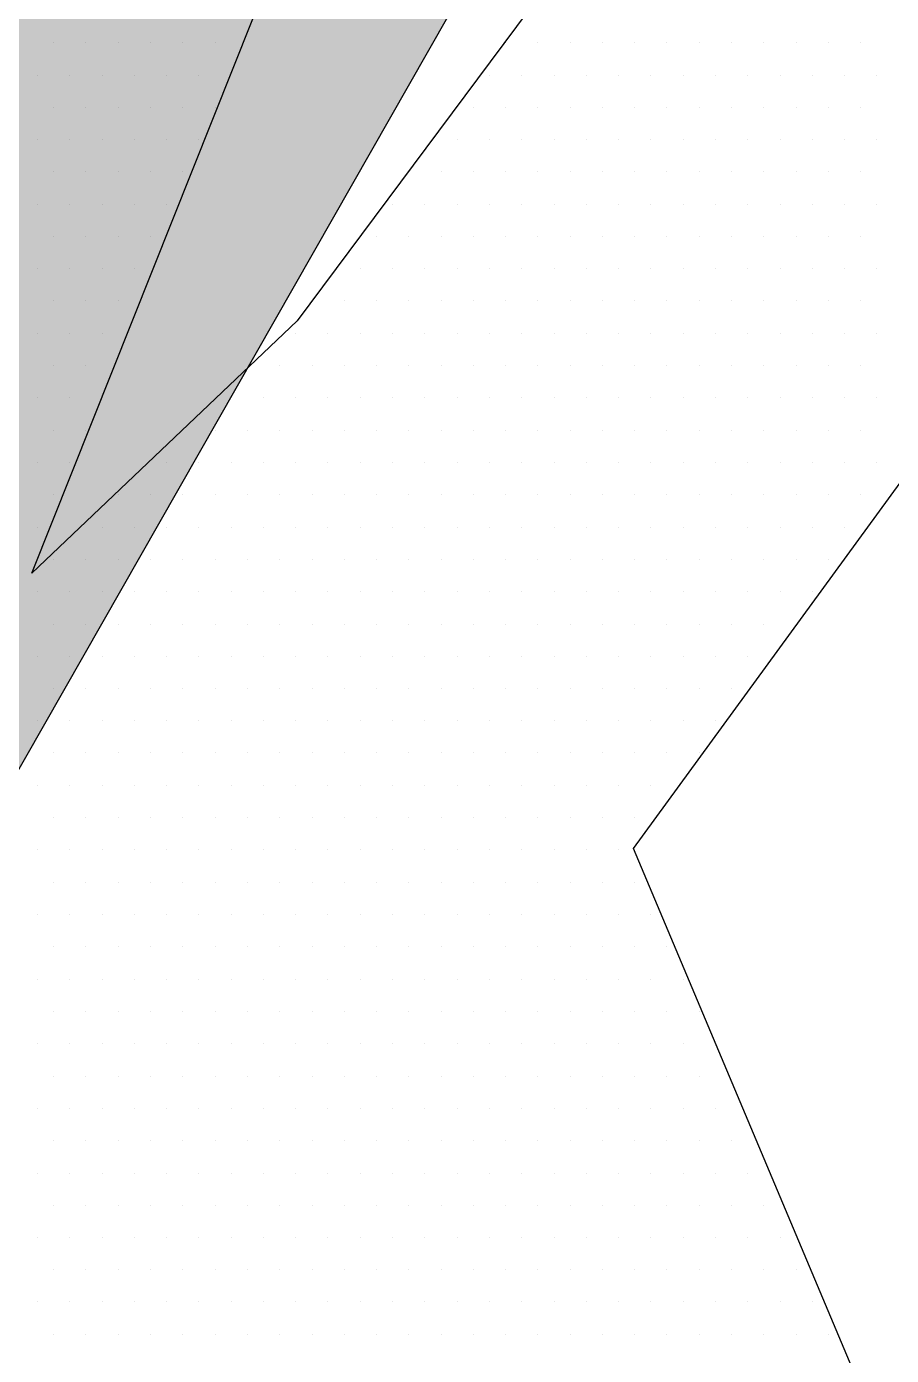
# Paper-space layout 'TOP_A1_00200_01-01-2017_MODELE' of a CAD drawing. Header units: metres. Extents: x 1274 to 2143, y 12 to 312.
# Drawn here: x 2046.031 to 2047.506, y 280.397 to 282.662 of the extents above; entities that cross this region are included whole.
import ezdxf

# ---------------------------------------------------------------- set-up
doc = ezdxf.new("R2010")
doc.units = ezdxf.units.M
doc.header["$LTSCALE"] = 2
doc.set_wipeout_variables(frame=1)
doc.linetypes.add('CACHEX2', pattern=[0.75, 0.5, -0.25])
for name, color, linetype in [('CARTOUCHE', 7, 'Continuous'), ('LOGO', 4, 'Continuous'), ('rosace', 7, 'Continuous')]:
    doc.layers.add(name, color=color, linetype=linetype)

# ---------------------------------------------------------------- blocks, each defined once
blk = doc.blocks.new('A$C715108E3')
at = {"layer": 'LOGO', "color": 131}
for p, q in [((-9.2863, -17.0928), (-9.2863, -17.0928)), ((-9.1945, -17.0928), (-9.1945, -17.0928)), ((-9.1027, -17.0928), (-9.1027, -17.0928)), ((-9.0112, -17.0928), (-9.0112, -17.0928)), ((-8.9194, -17.0928), (-8.9194, -17.0928)), ((-8.8273, -17.0928), (-8.8273, -17.0928)), ((-8.0059, -17.0928), (-8.0059, -17.0928)), ((-8.002, -17.0928), (-8.002, -17.0928)), ((-7.91, -17.0928), (-7.91, -17.0928)), ((-7.8187, -17.0928), (-7.8187, -17.0928)), ((-7.7267, -17.0928), (-7.7267, -17.0928)), ((-7.635, -17.0928), (-7.635, -17.0928)), ((-7.5434, -17.0928), (-7.5434, -17.0928)), ((-7.4515, -17.0928), (-7.4515, -17.0928)), ((-7.3597, -17.0928), (-7.3597, -17.0928)), ((-7.2683, -17.0928), (-7.2683, -17.0928)), ((-7.1764, -17.0928), (-7.1764, -17.0928)), ((-7.0846, -17.0928), (-7.0846, -17.0928)), ((-6.9924, -17.0928), (-6.9924, -17.0928)), ((-9.3321, -17.1843), (-9.3321, -17.1843)), ((-9.2402, -17.1843), (-9.2402, -17.1843)), ((-9.1488, -17.1843), (-9.1488, -17.1843)), ((-9.0569, -17.1843), (-9.0569, -17.1843)), ((-8.9651, -17.1843), (-8.9651, -17.1843)), ((-8.8736, -17.1843), (-8.8736, -17.1843)), ((-8.0743, -17.1843), (-8.0743, -17.1843)), ((-8.0475, -17.1843), (-8.0475, -17.1843)), ((-7.9563, -17.1843), (-7.9563, -17.1843)), ((-7.8642, -17.1843), (-7.8642, -17.1843)), ((-7.7724, -17.1843), (-7.7724, -17.1843)), ((-7.6809, -17.1843), (-7.6809, -17.1843)), ((-7.5891, -17.1843), (-7.5891, -17.1843)), ((-7.4973, -17.1843), (-7.4973, -17.1843)), ((-7.4058, -17.1843), (-7.4058, -17.1843)), ((-7.314, -17.1843), (-7.314, -17.1843)), ((-7.2222, -17.1843), (-7.2222, -17.1843)), ((-7.1307, -17.1843), (-7.1307, -17.1843)), ((-7.0389, -17.1843), (-7.0389, -17.1843)), ((-6.947, -17.1843), (-6.947, -17.1843)), ((-9.2863, -17.2756), (-9.2863, -17.2756)), ((-9.1945, -17.2756), (-9.1945, -17.2756)), ((-9.1027, -17.2756), (-9.1027, -17.2756)), ((-9.0112, -17.2756), (-9.0112, -17.2756)), ((-8.9194, -17.2756), (-8.9194, -17.2756)), ((-8.8273, -17.2756), (-8.8273, -17.2756)), ((-8.1424, -17.2756), (-8.1424, -17.2756)), ((-8.094, -17.2756), (-8.094, -17.2756)), ((-8.002, -17.2756), (-8.002, -17.2756)), ((-7.91, -17.2756), (-7.91, -17.2756)), ((-7.8187, -17.2756), (-7.8187, -17.2756)), ((-7.7267, -17.2756), (-7.7267, -17.2756)), ((-7.635, -17.2756), (-7.635, -17.2756)), ((-7.5434, -17.2756), (-7.5434, -17.2756)), ((-7.4515, -17.2756), (-7.4515, -17.2756)), ((-7.3597, -17.2756), (-7.3597, -17.2756)), ((-7.2683, -17.2756), (-7.2683, -17.2756)), ((-7.1764, -17.2756), (-7.1764, -17.2756)), ((-7.0846, -17.2756), (-7.0846, -17.2756)), ((-6.9924, -17.2756), (-6.9924, -17.2756)), ((-9.3321, -17.368), (-9.3321, -17.368)), ((-9.2402, -17.368), (-9.2402, -17.368)), ((-9.1488, -17.368), (-9.1488, -17.368)), ((-9.0569, -17.368), (-9.0569, -17.368)), ((-8.9651, -17.368), (-8.9651, -17.368)), ((-8.8736, -17.368), (-8.8736, -17.368)), ((-8.2108, -17.368), (-8.2108, -17.368)), ((-8.1394, -17.368), (-8.1394, -17.368)), ((-8.0475, -17.368), (-8.0475, -17.368)), ((-7.9563, -17.368), (-7.9563, -17.368)), ((-7.8642, -17.368), (-7.8642, -17.368)), ((-7.7724, -17.368), (-7.7724, -17.368)), ((-7.6809, -17.368), (-7.6809, -17.368)), ((-7.5891, -17.368), (-7.5891, -17.368)), ((-7.4973, -17.368), (-7.4973, -17.368)), ((-7.4058, -17.368), (-7.4058, -17.368)), ((-7.314, -17.368), (-7.314, -17.368)), ((-7.2222, -17.368), (-7.2222, -17.368)), ((-7.1307, -17.368), (-7.1307, -17.368)), ((-7.0389, -17.368), (-7.0389, -17.368)), ((-6.947, -17.368), (-6.947, -17.368)), ((-9.2863, -17.4592), (-9.2863, -17.4592)), ((-9.1945, -17.4592), (-9.1945, -17.4592)), ((-9.1027, -17.4592), (-9.1027, -17.4592)), ((-9.0112, -17.4592), (-9.0112, -17.4592)), ((-8.9194, -17.4592), (-8.9194, -17.4592)), ((-8.2788, -17.4592), (-8.2788, -17.4592)), ((-8.2771, -17.4592), (-8.2771, -17.4592)), ((-8.1851, -17.4592), (-8.1851, -17.4592)), ((-8.094, -17.4592), (-8.094, -17.4592)), ((-8.002, -17.4592), (-8.002, -17.4592)), ((-7.91, -17.4592), (-7.91, -17.4592)), ((-7.8187, -17.4592), (-7.8187, -17.4592)), ((-7.7267, -17.4592), (-7.7267, -17.4592)), ((-7.635, -17.4592), (-7.635, -17.4592)), ((-7.5434, -17.4592), (-7.5434, -17.4592)), ((-7.4515, -17.4592), (-7.4515, -17.4592)), ((-7.3597, -17.4592), (-7.3597, -17.4592)), ((-7.2683, -17.4592), (-7.2683, -17.4592)), ((-7.1764, -17.4592), (-7.1764, -17.4592)), ((-7.0846, -17.4592), (-7.0846, -17.4592)), ((-6.9924, -17.4592), (-6.9924, -17.4592)), ((-9.3321, -17.5507), (-9.3321, -17.5507)), ((-9.2402, -17.5507), (-9.2402, -17.5507)), ((-9.1488, -17.5507), (-9.1488, -17.5507)), ((-9.0569, -17.5507), (-9.0569, -17.5507)), ((-8.9651, -17.5507), (-8.9651, -17.5507)), ((-8.3472, -17.5507), (-8.3472, -17.5507)), ((-8.3228, -17.5507), (-8.3228, -17.5507)), ((-8.2316, -17.5507), (-8.2316, -17.5507)), ((-8.1394, -17.5507), (-8.1394, -17.5507)), ((-8.0475, -17.5507), (-8.0475, -17.5507)), ((-7.9563, -17.5507), (-7.9563, -17.5507)), ((-7.8642, -17.5507), (-7.8642, -17.5507)), ((-7.7724, -17.5507), (-7.7724, -17.5507)), ((-7.6809, -17.5507), (-7.6809, -17.5507)), ((-7.5891, -17.5507), (-7.5891, -17.5507)), ((-7.4973, -17.5507), (-7.4973, -17.5507)), ((-7.4058, -17.5507), (-7.4058, -17.5507)), ((-7.314, -17.5507), (-7.314, -17.5507)), ((-7.2222, -17.5507), (-7.2222, -17.5507)), ((-7.1307, -17.5507), (-7.1307, -17.5507)), ((-7.0389, -17.5507), (-7.0389, -17.5507)), ((-6.947, -17.5507), (-6.947, -17.5507)), ((-9.2863, -17.6431), (-9.2863, -17.6431)), ((-9.1945, -17.6431), (-9.1945, -17.6431)), ((-9.1027, -17.6431), (-9.1027, -17.6431)), ((-9.0112, -17.6431), (-9.0112, -17.6431)), ((-8.4156, -17.6431), (-8.4156, -17.6431)), ((-8.3691, -17.6431), (-8.3691, -17.6431)), ((-8.2771, -17.6431), (-8.2771, -17.6431)), ((-8.1851, -17.6431), (-8.1851, -17.6431)), ((-8.094, -17.6431), (-8.094, -17.6431)), ((-8.002, -17.6431), (-8.002, -17.6431)), ((-7.91, -17.6431), (-7.91, -17.6431)), ((-7.8187, -17.6431), (-7.8187, -17.6431)), ((-7.7267, -17.6431), (-7.7267, -17.6431)), ((-7.635, -17.6431), (-7.635, -17.6431)), ((-7.5434, -17.6431), (-7.5434, -17.6431)), ((-7.4515, -17.6431), (-7.4515, -17.6431)), ((-7.3597, -17.6431), (-7.3597, -17.6431)), ((-7.2683, -17.6431), (-7.2683, -17.6431)), ((-7.1764, -17.6431), (-7.1764, -17.6431)), ((-7.0846, -17.6431), (-7.0846, -17.6431)), ((-6.9924, -17.6431), (-6.9924, -17.6431)), ((-9.3321, -17.7343), (-9.3321, -17.7343)), ((-9.2402, -17.7343), (-9.2402, -17.7343)), ((-9.1488, -17.7343), (-9.1488, -17.7343)), ((-9.0569, -17.7343), (-9.0569, -17.7343)), ((-8.4838, -17.7343), (-8.4838, -17.7343)), ((-8.4149, -17.7343), (-8.4149, -17.7343)), ((-8.3228, -17.7343), (-8.3228, -17.7343)), ((-8.2316, -17.7343), (-8.2316, -17.7343)), ((-8.1394, -17.7343), (-8.1394, -17.7343)), ((-8.0475, -17.7343), (-8.0475, -17.7343)), ((-7.9563, -17.7343), (-7.9563, -17.7343)), ((-7.8642, -17.7343), (-7.8642, -17.7343)), ((-7.7724, -17.7343), (-7.7724, -17.7343)), ((-7.6809, -17.7343), (-7.6809, -17.7343)), ((-7.5891, -17.7343), (-7.5891, -17.7343)), ((-7.4973, -17.7343), (-7.4973, -17.7343)), ((-7.4058, -17.7343), (-7.4058, -17.7343)), ((-7.314, -17.7343), (-7.314, -17.7343)), ((-7.2222, -17.7343), (-7.2222, -17.7343)), ((-7.1307, -17.7343), (-7.1307, -17.7343)), ((-7.0389, -17.7343), (-7.0389, -17.7343)), ((-6.947, -17.7343), (-6.947, -17.7343)), ((-9.2863, -17.8258), (-9.2863, -17.8258)), ((-9.1945, -17.8258), (-9.1945, -17.8258)), ((-9.1027, -17.8258), (-9.1027, -17.8258)), ((-8.552, -17.8258), (-8.552, -17.8258)), ((-8.461, -17.8258), (-8.461, -17.8258)), ((-8.3691, -17.8258), (-8.3691, -17.8258)), ((-8.2771, -17.8258), (-8.2771, -17.8258)), ((-8.1851, -17.8258), (-8.1851, -17.8258)), ((-8.094, -17.8258), (-8.094, -17.8258)), ((-8.002, -17.8258), (-8.002, -17.8258)), ((-7.91, -17.8258), (-7.91, -17.8258)), ((-7.8187, -17.8258), (-7.8187, -17.8258)), ((-7.7267, -17.8258), (-7.7267, -17.8258)), ((-7.635, -17.8258), (-7.635, -17.8258)), ((-7.5434, -17.8258), (-7.5434, -17.8258)), ((-7.4515, -17.8258), (-7.4515, -17.8258)), ((-7.3597, -17.8258), (-7.3597, -17.8258)), ((-7.2683, -17.8258), (-7.2683, -17.8258)), ((-7.1764, -17.8258), (-7.1764, -17.8258)), ((-7.0846, -17.8258), (-7.0846, -17.8258)), ((-6.9924, -17.8258), (-6.9924, -17.8258)), ((-9.3321, -17.9182), (-9.3321, -17.9182)), ((-9.2402, -17.9182), (-9.2402, -17.9182)), ((-9.1488, -17.9182), (-9.1488, -17.9182)), ((-8.6315, -17.9182), (-8.6315, -17.9182)), ((-8.5985, -17.9182), (-8.5985, -17.9182)), ((-8.5067, -17.9182), (-8.5067, -17.9182)), ((-8.4149, -17.9182), (-8.4149, -17.9182)), ((-8.3228, -17.9182), (-8.3228, -17.9182)), ((-8.2316, -17.9182), (-8.2316, -17.9182)), ((-8.1394, -17.9182), (-8.1394, -17.9182)), ((-8.0475, -17.9182), (-8.0475, -17.9182)), ((-7.9563, -17.9182), (-7.9563, -17.9182)), ((-7.8642, -17.9182), (-7.8642, -17.9182)), ((-7.7724, -17.9182), (-7.7724, -17.9182)), ((-7.6809, -17.9182), (-7.6809, -17.9182)), ((-7.5891, -17.9182), (-7.5891, -17.9182)), ((-7.4973, -17.9182), (-7.4973, -17.9182)), ((-7.4058, -17.9182), (-7.4058, -17.9182)), ((-7.314, -17.9182), (-7.314, -17.9182)), ((-7.2222, -17.9182), (-7.2222, -17.9182)), ((-7.1307, -17.9182), (-7.1307, -17.9182)), ((-7.0389, -17.9182), (-7.0389, -17.9182)), ((-6.947, -17.9182), (-6.947, -17.9182)), ((-9.2863, -18.0097), (-9.2863, -18.0097)), ((-9.1945, -18.0097), (-9.1945, -18.0097)), ((-8.7278, -18.0097), (-8.7278, -18.0097)), ((-8.6442, -18.0097), (-8.6442, -18.0097)), ((-8.552, -18.0097), (-8.552, -18.0097)), ((-8.461, -18.0097), (-8.461, -18.0097)), ((-8.3691, -18.0097), (-8.3691, -18.0097)), ((-8.2771, -18.0097), (-8.2771, -18.0097)), ((-8.1851, -18.0097), (-8.1851, -18.0097)), ((-8.094, -18.0097), (-8.094, -18.0097)), ((-8.002, -18.0097), (-8.002, -18.0097)), ((-7.91, -18.0097), (-7.91, -18.0097)), ((-7.8187, -18.0097), (-7.8187, -18.0097)), ((-7.7267, -18.0097), (-7.7267, -18.0097)), ((-7.635, -18.0097), (-7.635, -18.0097)), ((-7.5434, -18.0097), (-7.5434, -18.0097)), ((-7.4515, -18.0097), (-7.4515, -18.0097)), ((-7.3597, -18.0097), (-7.3597, -18.0097)), ((-7.2683, -18.0097), (-7.2683, -18.0097)), ((-7.1764, -18.0097), (-7.1764, -18.0097)), ((-7.0846, -18.0097), (-7.0846, -18.0097)), ((-6.9924, -18.0097), (-6.9924, -18.0097)), ((-9.3321, -18.1009), (-9.3321, -18.1009)), ((-9.2402, -18.1009), (-9.2402, -18.1009)), ((-8.8245, -18.1009), (-8.8245, -18.1009)), ((-8.7818, -18.1009), (-8.7818, -18.1009)), ((-8.69, -18.1009), (-8.69, -18.1009)), ((-8.5985, -18.1009), (-8.5985, -18.1009)), ((-8.5067, -18.1009), (-8.5067, -18.1009)), ((-8.4149, -18.1009), (-8.4149, -18.1009)), ((-8.3228, -18.1009), (-8.3228, -18.1009)), ((-8.2316, -18.1009), (-8.2316, -18.1009)), ((-8.1394, -18.1009), (-8.1394, -18.1009)), ((-8.0475, -18.1009), (-8.0475, -18.1009)), ((-7.9563, -18.1009), (-7.9563, -18.1009)), ((-7.8642, -18.1009), (-7.8642, -18.1009)), ((-7.7724, -18.1009), (-7.7724, -18.1009)), ((-7.6809, -18.1009), (-7.6809, -18.1009)), ((-7.5891, -18.1009), (-7.5891, -18.1009)), ((-7.4973, -18.1009), (-7.4973, -18.1009)), ((-7.4058, -18.1009), (-7.4058, -18.1009)), ((-7.314, -18.1009), (-7.314, -18.1009)), ((-7.2222, -18.1009), (-7.2222, -18.1009)), ((-7.1307, -18.1009), (-7.1307, -18.1009)), ((-7.0389, -18.1009), (-7.0389, -18.1009)), ((-6.947, -18.1009), (-6.947, -18.1009)), ((-9.2863, -18.1933), (-9.2863, -18.1933)), ((-9.1945, -18.1933), (-9.1945, -18.1933)), ((-8.9216, -18.1933), (-8.9216, -18.1933)), ((-8.9194, -18.1933), (-8.9194, -18.1933)), ((-8.8273, -18.1933), (-8.8273, -18.1933)), ((-8.7361, -18.1933), (-8.7361, -18.1933)), ((-8.6442, -18.1933), (-8.6442, -18.1933)), ((-8.552, -18.1933), (-8.552, -18.1933)), ((-8.461, -18.1933), (-8.461, -18.1933)), ((-8.3691, -18.1933), (-8.3691, -18.1933)), ((-8.2771, -18.1933), (-8.2771, -18.1933)), ((-8.1851, -18.1933), (-8.1851, -18.1933)), ((-8.094, -18.1933), (-8.094, -18.1933)), ((-8.002, -18.1933), (-8.002, -18.1933)), ((-7.91, -18.1933), (-7.91, -18.1933)), ((-7.8187, -18.1933), (-7.8187, -18.1933)), ((-7.7267, -18.1933), (-7.7267, -18.1933)), ((-7.635, -18.1933), (-7.635, -18.1933)), ((-7.5434, -18.1933), (-7.5434, -18.1933)), ((-7.4515, -18.1933), (-7.4515, -18.1933)), ((-7.3597, -18.1933), (-7.3597, -18.1933)), ((-7.2683, -18.1933), (-7.2683, -18.1933)), ((-7.1764, -18.1933), (-7.1764, -18.1933)), ((-7.0846, -18.1933), (-7.0846, -18.1933)), ((-6.9924, -18.1933), (-6.9924, -18.1933)), ((-9.3321, -18.2848), (-9.3321, -18.2848)), ((-9.2402, -18.2848), (-9.2402, -18.2848)), ((-9.0178, -18.2848), (-9.0178, -18.2848)), ((-8.9651, -18.2848), (-8.9651, -18.2848)), ((-8.8736, -18.2848), (-8.8736, -18.2848)), ((-8.7818, -18.2848), (-8.7818, -18.2848)), ((-8.69, -18.2848), (-8.69, -18.2848)), ((-8.5985, -18.2848), (-8.5985, -18.2848)), ((-8.5067, -18.2848), (-8.5067, -18.2848)), ((-8.4149, -18.2848), (-8.4149, -18.2848)), ((-8.3228, -18.2848), (-8.3228, -18.2848)), ((-8.2316, -18.2848), (-8.2316, -18.2848)), ((-8.1394, -18.2848), (-8.1394, -18.2848)), ((-8.0475, -18.2848), (-8.0475, -18.2848)), ((-7.9563, -18.2848), (-7.9563, -18.2848)), ((-7.8642, -18.2848), (-7.8642, -18.2848)), ((-7.7724, -18.2848), (-7.7724, -18.2848)), ((-7.6809, -18.2848), (-7.6809, -18.2848)), ((-7.5891, -18.2848), (-7.5891, -18.2848)), ((-7.4973, -18.2848), (-7.4973, -18.2848)), ((-7.4058, -18.2848), (-7.4058, -18.2848)), ((-7.314, -18.2848), (-7.314, -18.2848)), ((-7.2222, -18.2848), (-7.2222, -18.2848)), ((-7.1307, -18.2848), (-7.1307, -18.2848)), ((-7.0389, -18.2848), (-7.0389, -18.2848)), ((-6.947, -18.2848), (-6.947, -18.2848)), ((-9.2863, -18.3761), (-9.2863, -18.3761)), ((-9.1147, -18.3761), (-9.1147, -18.3761)), ((-9.1027, -18.3761), (-9.1027, -18.3761)), ((-9.0112, -18.3761), (-9.0112, -18.3761)), ((-8.9194, -18.3761), (-8.9194, -18.3761)), ((-8.8273, -18.3761), (-8.8273, -18.3761)), ((-8.7361, -18.3761), (-8.7361, -18.3761)), ((-8.6442, -18.3761), (-8.6442, -18.3761)), ((-8.552, -18.3761), (-8.552, -18.3761)), ((-8.461, -18.3761), (-8.461, -18.3761)), ((-8.3691, -18.3761), (-8.3691, -18.3761)), ((-8.2771, -18.3761), (-8.2771, -18.3761)), ((-8.1851, -18.3761), (-8.1851, -18.3761)), ((-8.094, -18.3761), (-8.094, -18.3761)), ((-8.002, -18.3761), (-8.002, -18.3761)), ((-7.91, -18.3761), (-7.91, -18.3761)), ((-7.8187, -18.3761), (-7.8187, -18.3761)), ((-7.7267, -18.3761), (-7.7267, -18.3761)), ((-7.635, -18.3761), (-7.635, -18.3761)), ((-7.5434, -18.3761), (-7.5434, -18.3761)), ((-7.4515, -18.3761), (-7.4515, -18.3761)), ((-7.3597, -18.3761), (-7.3597, -18.3761)), ((-7.2683, -18.3761), (-7.2683, -18.3761)), ((-7.1764, -18.3761), (-7.1764, -18.3761)), ((-7.0846, -18.3761), (-7.0846, -18.3761)), ((-6.9924, -18.3761), (-6.9924, -18.3761)), ((-9.3321, -18.4684), (-9.3321, -18.4684)), ((-9.2112, -18.4684), (-9.2112, -18.4684)), ((-9.1488, -18.4684), (-9.1488, -18.4684)), ((-9.0569, -18.4684), (-9.0569, -18.4684)), ((-8.9651, -18.4684), (-8.9651, -18.4684)), ((-8.8736, -18.4684), (-8.8736, -18.4684)), ((-8.7818, -18.4684), (-8.7818, -18.4684)), ((-8.69, -18.4684), (-8.69, -18.4684)), ((-8.5985, -18.4684), (-8.5985, -18.4684)), ((-8.5067, -18.4684), (-8.5067, -18.4684)), ((-8.4149, -18.4684), (-8.4149, -18.4684)), ((-8.3228, -18.4684), (-8.3228, -18.4684)), ((-8.2316, -18.4684), (-8.2316, -18.4684)), ((-8.1394, -18.4684), (-8.1394, -18.4684)), ((-8.0475, -18.4684), (-8.0475, -18.4684)), ((-7.9563, -18.4684), (-7.9563, -18.4684)), ((-7.8642, -18.4684), (-7.8642, -18.4684)), ((-7.7724, -18.4684), (-7.7724, -18.4684)), ((-7.6809, -18.4684), (-7.6809, -18.4684)), ((-7.5891, -18.4684), (-7.5891, -18.4684)), ((-7.4973, -18.4684), (-7.4973, -18.4684)), ((-7.4058, -18.4684), (-7.4058, -18.4684)), ((-7.314, -18.4684), (-7.314, -18.4684)), ((-7.2222, -18.4684), (-7.2222, -18.4684)), ((-7.1307, -18.4684), (-7.1307, -18.4684)), ((-7.0389, -18.4684), (-7.0389, -18.4684)), ((-9.3075, -18.5599), (-9.3075, -18.5599)), ((-9.2863, -18.5599), (-9.2863, -18.5599)), ((-9.1945, -18.5599), (-9.1945, -18.5599)), ((-9.1027, -18.5599), (-9.1027, -18.5599)), ((-9.0112, -18.5599), (-9.0112, -18.5599)), ((-8.9194, -18.5599), (-8.9194, -18.5599)), ((-8.8273, -18.5599), (-8.8273, -18.5599)), ((-8.7361, -18.5599), (-8.7361, -18.5599)), ((-8.6442, -18.5599), (-8.6442, -18.5599)), ((-8.552, -18.5599), (-8.552, -18.5599)), ((-8.461, -18.5599), (-8.461, -18.5599)), ((-8.3691, -18.5599), (-8.3691, -18.5599)), ((-8.2771, -18.5599), (-8.2771, -18.5599)), ((-8.1851, -18.5599), (-8.1851, -18.5599)), ((-8.094, -18.5599), (-8.094, -18.5599)), ((-8.002, -18.5599), (-8.002, -18.5599)), ((-7.91, -18.5599), (-7.91, -18.5599)), ((-7.8187, -18.5599), (-7.8187, -18.5599)), ((-7.7267, -18.5599), (-7.7267, -18.5599)), ((-7.635, -18.5599), (-7.635, -18.5599)), ((-7.5434, -18.5599), (-7.5434, -18.5599)), ((-7.4515, -18.5599), (-7.4515, -18.5599)), ((-7.3597, -18.5599), (-7.3597, -18.5599)), ((-7.2683, -18.5599), (-7.2683, -18.5599)), ((-7.1764, -18.5599), (-7.1764, -18.5599)), ((-7.0846, -18.5599), (-7.0846, -18.5599)), ((-9.3321, -18.6525), (-9.3321, -18.6525)), ((-9.2402, -18.6525), (-9.2402, -18.6525)), ((-9.1488, -18.6525), (-9.1488, -18.6525)), ((-9.0569, -18.6525), (-9.0569, -18.6525)), ((-8.9651, -18.6525), (-8.9651, -18.6525)), ((-8.8736, -18.6525), (-8.8736, -18.6525)), ((-8.7818, -18.6525), (-8.7818, -18.6525)), ((-8.69, -18.6525), (-8.69, -18.6525)), ((-8.5985, -18.6525), (-8.5985, -18.6525)), ((-8.5067, -18.6525), (-8.5067, -18.6525)), ((-8.4149, -18.6525), (-8.4149, -18.6525)), ((-8.3228, -18.6525), (-8.3228, -18.6525)), ((-8.2316, -18.6525), (-8.2316, -18.6525)), ((-8.1394, -18.6525), (-8.1394, -18.6525)), ((-8.0475, -18.6525), (-8.0475, -18.6525)), ((-7.9563, -18.6525), (-7.9563, -18.6525)), ((-7.8642, -18.6525), (-7.8642, -18.6525)), ((-7.7724, -18.6525), (-7.7724, -18.6525)), ((-7.6809, -18.6525), (-7.6809, -18.6525)), ((-7.5891, -18.6525), (-7.5891, -18.6525)), ((-7.4973, -18.6525), (-7.4973, -18.6525)), ((-7.4058, -18.6525), (-7.4058, -18.6525)), ((-7.314, -18.6525), (-7.314, -18.6525)), ((-7.2222, -18.6525), (-7.2222, -18.6525)), ((-7.1307, -18.6525), (-7.1307, -18.6525)), ((-9.2863, -18.7438), (-9.2863, -18.7438)), ((-9.1945, -18.7438), (-9.1945, -18.7438)), ((-9.1027, -18.7438), (-9.1027, -18.7438)), ((-9.0112, -18.7438), (-9.0112, -18.7438)), ((-8.9194, -18.7438), (-8.9194, -18.7438)), ((-8.8273, -18.7438), (-8.8273, -18.7438)), ((-8.7361, -18.7438), (-8.7361, -18.7438)), ((-8.6442, -18.7438), (-8.6442, -18.7438)), ((-8.552, -18.7438), (-8.552, -18.7438)), ((-8.461, -18.7438), (-8.461, -18.7438)), ((-8.3691, -18.7438), (-8.3691, -18.7438)), ((-8.2771, -18.7438), (-8.2771, -18.7438)), ((-8.1851, -18.7438), (-8.1851, -18.7438)), ((-8.094, -18.7438), (-8.094, -18.7438)), ((-8.002, -18.7438), (-8.002, -18.7438)), ((-7.91, -18.7438), (-7.91, -18.7438)), ((-7.8187, -18.7438), (-7.8187, -18.7438)), ((-7.7267, -18.7438), (-7.7267, -18.7438)), ((-7.635, -18.7438), (-7.635, -18.7438)), ((-7.5434, -18.7438), (-7.5434, -18.7438)), ((-7.4515, -18.7438), (-7.4515, -18.7438)), ((-7.3597, -18.7438), (-7.3597, -18.7438)), ((-7.2683, -18.7438), (-7.2683, -18.7438)), ((-7.1764, -18.7438), (-7.1764, -18.7438)), ((-9.3321, -18.835), (-9.3321, -18.835)), ((-9.2402, -18.835), (-9.2402, -18.835)), ((-9.1488, -18.835), (-9.1488, -18.835)), ((-9.0569, -18.835), (-9.0569, -18.835)), ((-8.9651, -18.835), (-8.9651, -18.835)), ((-8.8736, -18.835), (-8.8736, -18.835)), ((-8.7818, -18.835), (-8.7818, -18.835)), ((-8.69, -18.835), (-8.69, -18.835)), ((-8.5985, -18.835), (-8.5985, -18.835)), ((-8.5067, -18.835), (-8.5067, -18.835)), ((-8.4149, -18.835), (-8.4149, -18.835)), ((-8.3228, -18.835), (-8.3228, -18.835)), ((-8.2316, -18.835), (-8.2316, -18.835)), ((-8.1394, -18.835), (-8.1394, -18.835)), ((-8.0475, -18.835), (-8.0475, -18.835)), ((-7.9563, -18.835), (-7.9563, -18.835)), ((-7.8642, -18.835), (-7.8642, -18.835)), ((-7.7724, -18.835), (-7.7724, -18.835)), ((-7.6809, -18.835), (-7.6809, -18.835)), ((-7.5891, -18.835), (-7.5891, -18.835)), ((-7.4973, -18.835), (-7.4973, -18.835)), ((-7.4058, -18.835), (-7.4058, -18.835)), ((-7.314, -18.835), (-7.314, -18.835)), ((-9.2863, -18.9276), (-9.2863, -18.9276)), ((-9.1945, -18.9276), (-9.1945, -18.9276)), ((-9.1027, -18.9276), (-9.1027, -18.9276)), ((-9.0112, -18.9276), (-9.0112, -18.9276)), ((-8.9194, -18.9276), (-8.9194, -18.9276)), ((-8.8273, -18.9276), (-8.8273, -18.9276)), ((-8.7361, -18.9276), (-8.7361, -18.9276)), ((-8.6442, -18.9276), (-8.6442, -18.9276)), ((-8.552, -18.9276), (-8.552, -18.9276)), ((-8.461, -18.9276), (-8.461, -18.9276)), ((-8.3691, -18.9276), (-8.3691, -18.9276)), ((-8.2771, -18.9276), (-8.2771, -18.9276)), ((-8.1851, -18.9276), (-8.1851, -18.9276)), ((-8.094, -18.9276), (-8.094, -18.9276)), ((-8.002, -18.9276), (-8.002, -18.9276)), ((-7.91, -18.9276), (-7.91, -18.9276)), ((-7.8187, -18.9276), (-7.8187, -18.9276)), ((-7.7267, -18.9276), (-7.7267, -18.9276)), ((-7.635, -18.9276), (-7.635, -18.9276)), ((-7.5434, -18.9276), (-7.5434, -18.9276)), ((-7.4515, -18.9276), (-7.4515, -18.9276)), ((-7.3597, -18.9276), (-7.3597, -18.9276)), ((-9.3321, -19.0189), (-9.3321, -19.0189)), ((-9.2402, -19.0189), (-9.2402, -19.0189)), ((-9.1488, -19.0189), (-9.1488, -19.0189)), ((-9.0569, -19.0189), (-9.0569, -19.0189)), ((-8.9651, -19.0189), (-8.9651, -19.0189)), ((-8.8736, -19.0189), (-8.8736, -19.0189)), ((-8.7818, -19.0189), (-8.7818, -19.0189)), ((-8.69, -19.0189), (-8.69, -19.0189)), ((-8.5985, -19.0189), (-8.5985, -19.0189)), ((-8.5067, -19.0189), (-8.5067, -19.0189)), ((-8.4149, -19.0189), (-8.4149, -19.0189)), ((-8.3228, -19.0189), (-8.3228, -19.0189)), ((-8.2316, -19.0189), (-8.2316, -19.0189)), ((-8.1394, -19.0189), (-8.1394, -19.0189)), ((-8.0475, -19.0189), (-8.0475, -19.0189)), ((-7.9563, -19.0189), (-7.9563, -19.0189)), ((-7.8642, -19.0189), (-7.8642, -19.0189)), ((-7.7724, -19.0189), (-7.7724, -19.0189)), ((-7.6809, -19.0189), (-7.6809, -19.0189)), ((-7.5891, -19.0189), (-7.5891, -19.0189)), ((-7.4973, -19.0189), (-7.4973, -19.0189)), ((-7.4058, -19.0189), (-7.4058, -19.0189)), ((-9.2863, -19.1101), (-9.2863, -19.1101)), ((-9.1945, -19.1101), (-9.1945, -19.1101)), ((-9.1027, -19.1101), (-9.1027, -19.1101)), ((-9.0112, -19.1101), (-9.0112, -19.1101)), ((-8.9194, -19.1101), (-8.9194, -19.1101)), ((-8.8273, -19.1101), (-8.8273, -19.1101)), ((-8.7361, -19.1101), (-8.7361, -19.1101)), ((-8.6442, -19.1101), (-8.6442, -19.1101)), ((-8.552, -19.1101), (-8.552, -19.1101)), ((-8.461, -19.1101), (-8.461, -19.1101)), ((-8.3691, -19.1101), (-8.3691, -19.1101)), ((-8.2771, -19.1101), (-8.2771, -19.1101)), ((-8.1851, -19.1101), (-8.1851, -19.1101)), ((-8.094, -19.1101), (-8.094, -19.1101)), ((-8.002, -19.1101), (-8.002, -19.1101)), ((-7.91, -19.1101), (-7.91, -19.1101)), ((-7.8187, -19.1101), (-7.8187, -19.1101)), ((-7.7267, -19.1101), (-7.7267, -19.1101)), ((-7.635, -19.1101), (-7.635, -19.1101)), ((-7.5434, -19.1101), (-7.5434, -19.1101)), ((-7.4515, -19.1101), (-7.4515, -19.1101)), ((-9.3321, -19.2027), (-9.3321, -19.2027)), ((-9.2402, -19.2027), (-9.2402, -19.2027)), ((-9.1488, -19.2027), (-9.1488, -19.2027)), ((-9.0569, -19.2027), (-9.0569, -19.2027)), ((-8.9651, -19.2027), (-8.9651, -19.2027)), ((-8.8736, -19.2027), (-8.8736, -19.2027)), ((-8.7818, -19.2027), (-8.7818, -19.2027)), ((-8.69, -19.2027), (-8.69, -19.2027)), ((-8.5985, -19.2027), (-8.5985, -19.2027)), ((-8.5067, -19.2027), (-8.5067, -19.2027)), ((-8.4149, -19.2027), (-8.4149, -19.2027)), ((-8.3228, -19.2027), (-8.3228, -19.2027)), ((-8.2316, -19.2027), (-8.2316, -19.2027)), ((-8.1394, -19.2027), (-8.1394, -19.2027)), ((-8.0475, -19.2027), (-8.0475, -19.2027)), ((-7.9563, -19.2027), (-7.9563, -19.2027)), ((-7.8642, -19.2027), (-7.8642, -19.2027)), ((-7.7724, -19.2027), (-7.7724, -19.2027)), ((-7.6809, -19.2027), (-7.6809, -19.2027)), ((-7.5891, -19.2027), (-7.5891, -19.2027)), ((-9.2863, -19.294), (-9.2863, -19.294)), ((-9.1945, -19.294), (-9.1945, -19.294)), ((-9.1027, -19.294), (-9.1027, -19.294)), ((-9.0112, -19.294), (-9.0112, -19.294)), ((-8.9194, -19.294), (-8.9194, -19.294)), ((-8.8273, -19.294), (-8.8273, -19.294)), ((-8.7361, -19.294), (-8.7361, -19.294)), ((-8.6442, -19.294), (-8.6442, -19.294)), ((-8.552, -19.294), (-8.552, -19.294)), ((-8.461, -19.294), (-8.461, -19.294)), ((-8.3691, -19.294), (-8.3691, -19.294)), ((-8.2771, -19.294), (-8.2771, -19.294)), ((-8.1851, -19.294), (-8.1851, -19.294)), ((-8.094, -19.294), (-8.094, -19.294)), ((-8.002, -19.294), (-8.002, -19.294)), ((-7.91, -19.294), (-7.91, -19.294)), ((-7.8187, -19.294), (-7.8187, -19.294)), ((-7.7267, -19.294), (-7.7267, -19.294)), ((-7.635, -19.294), (-7.635, -19.294)), ((-9.3321, -19.3855), (-9.3321, -19.3855)), ((-9.2402, -19.3855), (-9.2402, -19.3855)), ((-9.1488, -19.3855), (-9.1488, -19.3855)), ((-9.0569, -19.3855), (-9.0569, -19.3855)), ((-8.9651, -19.3855), (-8.9651, -19.3855)), ((-8.8736, -19.3855), (-8.8736, -19.3855)), ((-8.7818, -19.3855), (-8.7818, -19.3855)), ((-8.69, -19.3855), (-8.69, -19.3855)), ((-8.5985, -19.3855), (-8.5985, -19.3855)), ((-8.5067, -19.3855), (-8.5067, -19.3855)), ((-8.4149, -19.3855), (-8.4149, -19.3855)), ((-8.3228, -19.3855), (-8.3228, -19.3855)), ((-8.2316, -19.3855), (-8.2316, -19.3855)), ((-8.1394, -19.3855), (-8.1394, -19.3855)), ((-8.0475, -19.3855), (-8.0475, -19.3855)), ((-7.9563, -19.3855), (-7.9563, -19.3855)), ((-7.8642, -19.3855), (-7.8642, -19.3855)), ((-7.7724, -19.3855), (-7.7724, -19.3855)), ((-7.6809, -19.3855), (-7.6809, -19.3855)), ((-9.2863, -19.4779), (-9.2863, -19.4779)), ((-9.1945, -19.4779), (-9.1945, -19.4779)), ((-9.1027, -19.4779), (-9.1027, -19.4779)), ((-9.0112, -19.4779), (-9.0112, -19.4779)), ((-8.9194, -19.4779), (-8.9194, -19.4779)), ((-8.8273, -19.4779), (-8.8273, -19.4779)), ((-8.7361, -19.4779), (-8.7361, -19.4779)), ((-8.6442, -19.4779), (-8.6442, -19.4779)), ((-8.552, -19.4779), (-8.552, -19.4779)), ((-8.461, -19.4779), (-8.461, -19.4779)), ((-8.3691, -19.4779), (-8.3691, -19.4779)), ((-8.2771, -19.4779), (-8.2771, -19.4779)), ((-8.1851, -19.4779), (-8.1851, -19.4779)), ((-8.094, -19.4779), (-8.094, -19.4779)), ((-8.002, -19.4779), (-8.002, -19.4779)), ((-7.91, -19.4779), (-7.91, -19.4779)), ((-7.8187, -19.4779), (-7.8187, -19.4779)), ((-7.7267, -19.4779), (-7.7267, -19.4779)), ((-7.635, -19.4779), (-7.635, -19.4779)), ((-9.3321, -19.5693), (-9.3321, -19.5693)), ((-9.2402, -19.5693), (-9.2402, -19.5693)), ((-9.1488, -19.5693), (-9.1488, -19.5693)), ((-9.0569, -19.5693), (-9.0569, -19.5693)), ((-8.9651, -19.5693), (-8.9651, -19.5693)), ((-8.8736, -19.5693), (-8.8736, -19.5693)), ((-8.7818, -19.5693), (-8.7818, -19.5693)), ((-8.69, -19.5693), (-8.69, -19.5693)), ((-8.5985, -19.5693), (-8.5985, -19.5693)), ((-8.5067, -19.5693), (-8.5067, -19.5693)), ((-8.4149, -19.5693), (-8.4149, -19.5693)), ((-8.3228, -19.5693), (-8.3228, -19.5693)), ((-8.2316, -19.5693), (-8.2316, -19.5693)), ((-8.1394, -19.5693), (-8.1394, -19.5693)), ((-8.0475, -19.5693), (-8.0475, -19.5693)), ((-7.9563, -19.5693), (-7.9563, -19.5693)), ((-7.8642, -19.5693), (-7.8642, -19.5693)), ((-7.7724, -19.5693), (-7.7724, -19.5693)), ((-7.6809, -19.5693), (-7.6809, -19.5693)), ((-7.5891, -19.5693), (-7.5891, -19.5693)), ((-9.2863, -19.6606), (-9.2863, -19.6606)), ((-9.1945, -19.6606), (-9.1945, -19.6606)), ((-9.1027, -19.6606), (-9.1027, -19.6606)), ((-9.0112, -19.6606), (-9.0112, -19.6606)), ((-8.9194, -19.6606), (-8.9194, -19.6606)), ((-8.8273, -19.6606), (-8.8273, -19.6606)), ((-8.7361, -19.6606), (-8.7361, -19.6606)), ((-8.6442, -19.6606), (-8.6442, -19.6606)), ((-8.552, -19.6606), (-8.552, -19.6606)), ((-8.461, -19.6606), (-8.461, -19.6606)), ((-8.3691, -19.6606), (-8.3691, -19.6606)), ((-8.2771, -19.6606), (-8.2771, -19.6606)), ((-8.1851, -19.6606), (-8.1851, -19.6606)), ((-8.094, -19.6606), (-8.094, -19.6606)), ((-8.002, -19.6606), (-8.002, -19.6606)), ((-7.91, -19.6606), (-7.91, -19.6606)), ((-7.8187, -19.6606), (-7.8187, -19.6606)), ((-7.7267, -19.6606), (-7.7267, -19.6606)), ((-7.635, -19.6606), (-7.635, -19.6606)), ((-7.5434, -19.6606), (-7.5434, -19.6606)), ((-9.3321, -19.753), (-9.3321, -19.753)), ((-9.2402, -19.753), (-9.2402, -19.753)), ((-9.1488, -19.753), (-9.1488, -19.753)), ((-9.0569, -19.753), (-9.0569, -19.753)), ((-8.9651, -19.753), (-8.9651, -19.753)), ((-8.8736, -19.753), (-8.8736, -19.753)), ((-8.7818, -19.753), (-8.7818, -19.753)), ((-8.69, -19.753), (-8.69, -19.753)), ((-8.5985, -19.753), (-8.5985, -19.753)), ((-8.5067, -19.753), (-8.5067, -19.753)), ((-8.4149, -19.753), (-8.4149, -19.753)), ((-8.3228, -19.753), (-8.3228, -19.753)), ((-8.2316, -19.753), (-8.2316, -19.753)), ((-8.1394, -19.753), (-8.1394, -19.753)), ((-8.0475, -19.753), (-8.0475, -19.753)), ((-7.9563, -19.753), (-7.9563, -19.753)), ((-7.8642, -19.753), (-7.8642, -19.753)), ((-7.7724, -19.753), (-7.7724, -19.753)), ((-7.6809, -19.753), (-7.6809, -19.753)), ((-7.5891, -19.753), (-7.5891, -19.753)), ((-7.4973, -19.753), (-7.4973, -19.753)), ((-9.2863, -19.8444), (-9.2863, -19.8444)), ((-9.1945, -19.8444), (-9.1945, -19.8444)), ((-9.1027, -19.8444), (-9.1027, -19.8444)), ((-9.0112, -19.8444), (-9.0112, -19.8444)), ((-8.9194, -19.8444), (-8.9194, -19.8444)), ((-8.8273, -19.8444), (-8.8273, -19.8444)), ((-8.7361, -19.8444), (-8.7361, -19.8444)), ((-8.6442, -19.8444), (-8.6442, -19.8444)), ((-8.552, -19.8444), (-8.552, -19.8444)), ((-8.461, -19.8444), (-8.461, -19.8444)), ((-8.3691, -19.8444), (-8.3691, -19.8444)), ((-8.2771, -19.8444), (-8.2771, -19.8444)), ((-8.1851, -19.8444), (-8.1851, -19.8444)), ((-8.094, -19.8444), (-8.094, -19.8444)), ((-8.002, -19.8444), (-8.002, -19.8444)), ((-7.91, -19.8444), (-7.91, -19.8444)), ((-7.8187, -19.8444), (-7.8187, -19.8444)), ((-7.7267, -19.8444), (-7.7267, -19.8444)), ((-7.635, -19.8444), (-7.635, -19.8444)), ((-7.5434, -19.8444), (-7.5434, -19.8444)), ((-7.4515, -19.8444), (-7.4515, -19.8444)), ((-9.3321, -19.9357), (-9.3321, -19.9357)), ((-9.2402, -19.9357), (-9.2402, -19.9357)), ((-9.1488, -19.9357), (-9.1488, -19.9357)), ((-9.0569, -19.9357), (-9.0569, -19.9357)), ((-8.9651, -19.9357), (-8.9651, -19.9357)), ((-8.8736, -19.9357), (-8.8736, -19.9357)), ((-8.7818, -19.9357), (-8.7818, -19.9357)), ((-8.69, -19.9357), (-8.69, -19.9357)), ((-8.5985, -19.9357), (-8.5985, -19.9357)), ((-8.5067, -19.9357), (-8.5067, -19.9357)), ((-8.4149, -19.9357), (-8.4149, -19.9357)), ((-8.3228, -19.9357), (-8.3228, -19.9357)), ((-8.2316, -19.9357), (-8.2316, -19.9357)), ((-8.1394, -19.9357), (-8.1394, -19.9357)), ((-8.0475, -19.9357), (-8.0475, -19.9357)), ((-7.9563, -19.9357), (-7.9563, -19.9357)), ((-7.8642, -19.9357), (-7.8642, -19.9357)), ((-7.7724, -19.9357), (-7.7724, -19.9357)), ((-7.6809, -19.9357), (-7.6809, -19.9357)), ((-7.5891, -19.9357), (-7.5891, -19.9357)), ((-7.4973, -19.9357), (-7.4973, -19.9357)), ((-7.4058, -19.9357), (-7.4058, -19.9357)), ((-9.2863, -20.0281), (-9.2863, -20.0281)), ((-9.1945, -20.0281), (-9.1945, -20.0281)), ((-9.1027, -20.0281), (-9.1027, -20.0281)), ((-9.0112, -20.0281), (-9.0112, -20.0281)), ((-8.9194, -20.0281), (-8.9194, -20.0281)), ((-8.8273, -20.0281), (-8.8273, -20.0281)), ((-8.7361, -20.0281), (-8.7361, -20.0281)), ((-8.6442, -20.0281), (-8.6442, -20.0281)), ((-8.552, -20.0281), (-8.552, -20.0281)), ((-8.461, -20.0281), (-8.461, -20.0281)), ((-8.3691, -20.0281), (-8.3691, -20.0281)), ((-8.2771, -20.0281), (-8.2771, -20.0281)), ((-8.1851, -20.0281), (-8.1851, -20.0281)), ((-8.094, -20.0281), (-8.094, -20.0281)), ((-8.002, -20.0281), (-8.002, -20.0281)), ((-7.91, -20.0281), (-7.91, -20.0281)), ((-7.8187, -20.0281), (-7.8187, -20.0281)), ((-7.7267, -20.0281), (-7.7267, -20.0281)), ((-7.635, -20.0281), (-7.635, -20.0281)), ((-7.5434, -20.0281), (-7.5434, -20.0281)), ((-7.4515, -20.0281), (-7.4515, -20.0281)), ((-9.3321, -20.1196), (-9.3321, -20.1196)), ((-9.2402, -20.1196), (-9.2402, -20.1196)), ((-9.1488, -20.1196), (-9.1488, -20.1196)), ((-9.0569, -20.1196), (-9.0569, -20.1196)), ((-8.9651, -20.1196), (-8.9651, -20.1196)), ((-8.8736, -20.1196), (-8.8736, -20.1196)), ((-8.7818, -20.1196), (-8.7818, -20.1196)), ((-8.69, -20.1196), (-8.69, -20.1196)), ((-8.5985, -20.1196), (-8.5985, -20.1196)), ((-8.5067, -20.1196), (-8.5067, -20.1196)), ((-8.4149, -20.1196), (-8.4149, -20.1196)), ((-8.3228, -20.1196), (-8.3228, -20.1196)), ((-8.2316, -20.1196), (-8.2316, -20.1196)), ((-8.1394, -20.1196), (-8.1394, -20.1196)), ((-8.0475, -20.1196), (-8.0475, -20.1196)), ((-7.9563, -20.1196), (-7.9563, -20.1196)), ((-7.8642, -20.1196), (-7.8642, -20.1196)), ((-7.7724, -20.1196), (-7.7724, -20.1196)), ((-7.6809, -20.1196), (-7.6809, -20.1196)), ((-7.5891, -20.1196), (-7.5891, -20.1196)), ((-7.4973, -20.1196), (-7.4973, -20.1196)), ((-7.4058, -20.1196), (-7.4058, -20.1196)), ((-9.2863, -20.211), (-9.2863, -20.211)), ((-9.1945, -20.211), (-9.1945, -20.211)), ((-9.1027, -20.211), (-9.1027, -20.211)), ((-9.0112, -20.211), (-9.0112, -20.211)), ((-8.9194, -20.211), (-8.9194, -20.211)), ((-8.8273, -20.211), (-8.8273, -20.211)), ((-8.7361, -20.211), (-8.7361, -20.211)), ((-8.6442, -20.211), (-8.6442, -20.211)), ((-8.552, -20.211), (-8.552, -20.211)), ((-8.461, -20.211), (-8.461, -20.211)), ((-8.3691, -20.211), (-8.3691, -20.211)), ((-8.2771, -20.211), (-8.2771, -20.211)), ((-8.1851, -20.211), (-8.1851, -20.211)), ((-8.094, -20.211), (-8.094, -20.211)), ((-8.002, -20.211), (-8.002, -20.211)), ((-7.91, -20.211), (-7.91, -20.211)), ((-7.8187, -20.211), (-7.8187, -20.211)), ((-7.7267, -20.211), (-7.7267, -20.211)), ((-7.635, -20.211), (-7.635, -20.211)), ((-7.5434, -20.211), (-7.5434, -20.211)), ((-7.4515, -20.211), (-7.4515, -20.211)), ((-7.3597, -20.211), (-7.3597, -20.211)), ((-9.3321, -20.3034), (-9.3321, -20.3034)), ((-9.2402, -20.3034), (-9.2402, -20.3034)), ((-9.1488, -20.3034), (-9.1488, -20.3034)), ((-9.0569, -20.3034), (-9.0569, -20.3034)), ((-8.9651, -20.3034), (-8.9651, -20.3034)), ((-8.8736, -20.3034), (-8.8736, -20.3034)), ((-8.7818, -20.3034), (-8.7818, -20.3034)), ((-8.69, -20.3034), (-8.69, -20.3034)), ((-8.5985, -20.3034), (-8.5985, -20.3034)), ((-8.5067, -20.3034), (-8.5067, -20.3034)), ((-8.4149, -20.3034), (-8.4149, -20.3034)), ((-8.3228, -20.3034), (-8.3228, -20.3034)), ((-8.2316, -20.3034), (-8.2316, -20.3034)), ((-8.1394, -20.3034), (-8.1394, -20.3034)), ((-8.0475, -20.3034), (-8.0475, -20.3034)), ((-7.9563, -20.3034), (-7.9563, -20.3034)), ((-7.8642, -20.3034), (-7.8642, -20.3034)), ((-7.7724, -20.3034), (-7.7724, -20.3034)), ((-7.6809, -20.3034), (-7.6809, -20.3034)), ((-7.5891, -20.3034), (-7.5891, -20.3034)), ((-7.4973, -20.3034), (-7.4973, -20.3034)), ((-7.4058, -20.3034), (-7.4058, -20.3034)), ((-7.314, -20.3034), (-7.314, -20.3034)), ((-9.2863, -20.3947), (-9.2863, -20.3947)), ((-9.1945, -20.3947), (-9.1945, -20.3947)), ((-9.1027, -20.3947), (-9.1027, -20.3947)), ((-9.0112, -20.3947), (-9.0112, -20.3947)), ((-8.9194, -20.3947), (-8.9194, -20.3947)), ((-8.8273, -20.3947), (-8.8273, -20.3947)), ((-8.7361, -20.3947), (-8.7361, -20.3947)), ((-8.6442, -20.3947), (-8.6442, -20.3947)), ((-8.552, -20.3947), (-8.552, -20.3947)), ((-8.461, -20.3947), (-8.461, -20.3947)), ((-8.3691, -20.3947), (-8.3691, -20.3947)), ((-8.2771, -20.3947), (-8.2771, -20.3947)), ((-8.1851, -20.3947), (-8.1851, -20.3947)), ((-8.094, -20.3947), (-8.094, -20.3947)), ((-8.002, -20.3947), (-8.002, -20.3947)), ((-7.91, -20.3947), (-7.91, -20.3947)), ((-7.8187, -20.3947), (-7.8187, -20.3947)), ((-7.7267, -20.3947), (-7.7267, -20.3947)), ((-7.635, -20.3947), (-7.635, -20.3947)), ((-7.5434, -20.3947), (-7.5434, -20.3947)), ((-7.4515, -20.3947), (-7.4515, -20.3947)), ((-7.3597, -20.3947), (-7.3597, -20.3947)), ((-7.2683, -20.3947), (-7.2683, -20.3947)), ((-9.3321, -20.4859), (-9.3321, -20.4859)), ((-9.2402, -20.4859), (-9.2402, -20.4859)), ((-9.1488, -20.4859), (-9.1488, -20.4859)), ((-9.0569, -20.4859), (-9.0569, -20.4859)), ((-8.9651, -20.4859), (-8.9651, -20.4859)), ((-8.8736, -20.4859), (-8.8736, -20.4859)), ((-8.7818, -20.4859), (-8.7818, -20.4859)), ((-8.69, -20.4859), (-8.69, -20.4859)), ((-8.5985, -20.4859), (-8.5985, -20.4859)), ((-8.5067, -20.4859), (-8.5067, -20.4859)), ((-8.4149, -20.4859), (-8.4149, -20.4859)), ((-8.3228, -20.4859), (-8.3228, -20.4859)), ((-8.2316, -20.4859), (-8.2316, -20.4859)), ((-8.1394, -20.4859), (-8.1394, -20.4859)), ((-8.0475, -20.4859), (-8.0475, -20.4859)), ((-7.9563, -20.4859), (-7.9563, -20.4859)), ((-7.8642, -20.4859), (-7.8642, -20.4859)), ((-7.7724, -20.4859), (-7.7724, -20.4859)), ((-7.6809, -20.4859), (-7.6809, -20.4859)), ((-7.5891, -20.4859), (-7.5891, -20.4859)), ((-7.4973, -20.4859), (-7.4973, -20.4859)), ((-7.4058, -20.4859), (-7.4058, -20.4859)), ((-7.314, -20.4859), (-7.314, -20.4859)), ((-7.2222, -20.4859), (-7.2222, -20.4859)), ((-9.2863, -20.5785), (-9.2863, -20.5785)), ((-9.1945, -20.5785), (-9.1945, -20.5785)), ((-9.1027, -20.5785), (-9.1027, -20.5785)), ((-9.0112, -20.5785), (-9.0112, -20.5785)), ((-8.9194, -20.5785), (-8.9194, -20.5785)), ((-8.8273, -20.5785), (-8.8273, -20.5785)), ((-8.7361, -20.5785), (-8.7361, -20.5785)), ((-8.6442, -20.5785), (-8.6442, -20.5785)), ((-8.552, -20.5785), (-8.552, -20.5785)), ((-8.461, -20.5785), (-8.461, -20.5785)), ((-8.3691, -20.5785), (-8.3691, -20.5785)), ((-8.2771, -20.5785), (-8.2771, -20.5785)), ((-8.1851, -20.5785), (-8.1851, -20.5785)), ((-8.094, -20.5785), (-8.094, -20.5785)), ((-8.002, -20.5785), (-8.002, -20.5785)), ((-7.91, -20.5785), (-7.91, -20.5785)), ((-7.8187, -20.5785), (-7.8187, -20.5785)), ((-7.7267, -20.5785), (-7.7267, -20.5785)), ((-7.635, -20.5785), (-7.635, -20.5785)), ((-7.5434, -20.5785), (-7.5434, -20.5785)), ((-7.4515, -20.5785), (-7.4515, -20.5785)), ((-7.3597, -20.5785), (-7.3597, -20.5785)), ((-7.2683, -20.5785), (-7.2683, -20.5785)), ((-7.1764, -20.5785), (-7.1764, -20.5785)), ((-9.3321, -20.6698), (-9.3321, -20.6698)), ((-9.2402, -20.6698), (-9.2402, -20.6698)), ((-9.1488, -20.6698), (-9.1488, -20.6698)), ((-9.0569, -20.6698), (-9.0569, -20.6698)), ((-8.9651, -20.6698), (-8.9651, -20.6698)), ((-8.8736, -20.6698), (-8.8736, -20.6698)), ((-8.7818, -20.6698), (-8.7818, -20.6698)), ((-8.69, -20.6698), (-8.69, -20.6698)), ((-8.5985, -20.6698), (-8.5985, -20.6698)), ((-8.5067, -20.6698), (-8.5067, -20.6698)), ((-8.4149, -20.6698), (-8.4149, -20.6698)), ((-8.3228, -20.6698), (-8.3228, -20.6698)), ((-8.2316, -20.6698), (-8.2316, -20.6698)), ((-8.1394, -20.6698), (-8.1394, -20.6698)), ((-8.0475, -20.6698), (-8.0475, -20.6698)), ((-7.9563, -20.6698), (-7.9563, -20.6698)), ((-7.8642, -20.6698), (-7.8642, -20.6698)), ((-7.7724, -20.6698), (-7.7724, -20.6698)), ((-7.6809, -20.6698), (-7.6809, -20.6698)), ((-7.5891, -20.6698), (-7.5891, -20.6698)), ((-7.4973, -20.6698), (-7.4973, -20.6698)), ((-7.4058, -20.6698), (-7.4058, -20.6698)), ((-7.314, -20.6698), (-7.314, -20.6698)), ((-7.2222, -20.6698), (-7.2222, -20.6698)), ((-7.1307, -20.6698), (-7.1307, -20.6698)), ((-9.2863, -20.7613), (-9.2863, -20.7613)), ((-9.1945, -20.7613), (-9.1945, -20.7613)), ((-9.1027, -20.7613), (-9.1027, -20.7613)), ((-9.0112, -20.7613), (-9.0112, -20.7613)), ((-8.9194, -20.7613), (-8.9194, -20.7613)), ((-8.8273, -20.7613), (-8.8273, -20.7613)), ((-8.7361, -20.7613), (-8.7361, -20.7613)), ((-8.6442, -20.7613), (-8.6442, -20.7613)), ((-8.552, -20.7613), (-8.552, -20.7613)), ((-8.461, -20.7613), (-8.461, -20.7613)), ((-8.3691, -20.7613), (-8.3691, -20.7613)), ((-8.2771, -20.7613), (-8.2771, -20.7613)), ((-8.1851, -20.7613), (-8.1851, -20.7613)), ((-8.094, -20.7613), (-8.094, -20.7613)), ((-8.002, -20.7613), (-8.002, -20.7613)), ((-7.91, -20.7613), (-7.91, -20.7613)), ((-7.8187, -20.7613), (-7.8187, -20.7613)), ((-7.7267, -20.7613), (-7.7267, -20.7613)), ((-7.635, -20.7613), (-7.635, -20.7613)), ((-7.5434, -20.7613), (-7.5434, -20.7613)), ((-7.4515, -20.7613), (-7.4515, -20.7613)), ((-7.3597, -20.7613), (-7.3597, -20.7613)), ((-7.2683, -20.7613), (-7.2683, -20.7613)), ((-7.1764, -20.7613), (-7.1764, -20.7613)), ((-7.0846, -20.7613), (-7.0846, -20.7613))]:
    blk.add_line(p, q, dxfattribs=at)
blk.add_lwpolyline([(-6.9489, -21.0191), (-7.6382, -19.3811), (-6.116, -17.2939), (-6.9465, -15.6702), (-8.594, -17.8822), (-9.3485, -18.5991), (-7.8631, -14.874), (-6.7146, -14.4511), (-5.0186, -17.1537), (-4.9784, -19.1278), (-5.3896, -19.2331), (-4.7123, -20.7884), (-8.4641, -25.8566)], dxfattribs=at)
blk = doc.blocks.new('A$C581E6685')
at = {"layer": 'rosace'}
blk.add_hatch(color=32, dxfattribs=at).paths.add_polyline_path([(-39.8519, 24.2064), (-38.5844, 21.5046), (-46.2303, 8.0935)])
at = {"layer": 'rosace', "color": 32}
blk.add_lwpolyline([(-39.8519, 24.2064), (-38.584, 21.5046), (-46.2303, 8.0935)], close=True, dxfattribs=at)
at = {"layer": 'rosace', "color": 32, "linetype": 'CACHEX2', "ltscale": 1.5}
blk.add_ellipse((-38.0538, 23.8138), major_axis=(-19.0311, -3.534), ratio=0.590567, dxfattribs=at)
at = {"layer": 'rosace', "color": 32}
blk.add_ellipse((-37.6144, 23.8499), major_axis=(-13.5768, -4.2839), ratio=0.791971, dxfattribs=at)
at = {"layer": 'CARTOUCHE'}
blk.add_blockref('A$C715108E3', (-31.6739, 36.3189), dxfattribs=at)
blk = doc.blocks.new('A$C4D68259D')
blk.add_wipeout([(0, 25.6223), (0.1652, 26.7367), (0.7383, 27.8861), (1.6708, 28.7909), (2.8466, 29.3316), (3.5435, 29.4509), (3.5435, 29.4509), (94.9287, 29.4623), (96.0552, 29.2902), (97.2167, 28.6987), (97.7035, 28.2661), (98.0951, 27.7798), (98.6162, 26.658), (98.7362, 26.0362), (98.7516, 25.8527), (98.7585, 3.8387), (98.5719, 2.6574), (98.0189, 1.5743), (97.5848, 1.0765), (97.1232, 0.6959), (95.9338, 0.1366), (95.4142, 0.0321), (95.1105, 0.0048), (3.7555, 0.0009), (2.7133, 0.169), (1.5147, 0.7841), (0.6714, 1.6707), (0.147, 2.7876), (0.0063, 3.6209)]).dxf.layer = 'CARTOUCHE'
at = {"layer": 'CARTOUCHE'}
blk.add_rational_spline([(0, 25.6223), (0, 14.7312), (0, 3.84), (0, 0), (3.84, 0), (49.3793, 0), (94.9185, 0), (98.7585, 0), (98.7585, 3.84), (98.7585, 14.7312), (98.7585, 25.6223), (98.7585, 29.4623), (94.9185, 29.4623), (49.3793, 29.4623), (3.84, 29.4623), (0, 29.4623), (0, 25.6223)], [1, 1, 1, 0.707106781187, 1, 1, 1, 0.707106781187, 1, 1, 1, 0.707106781187, 1, 1, 1, 0.707106781187, 1], degree=2, knots=[0, 0, 0, 1, 1, 2.570796, 2.570796, 3.570796, 3.570796, 5.141593, 5.141593, 6.141593, 6.141593, 7.712389, 7.712389, 8.712389, 8.712389, 10.283185, 10.283185, 10.283185], dxfattribs=at)
at = {"layer": 'CARTOUCHE', "xscale": 0.6, "yscale": 0.6, "zscale": 0.6}
blk.add_blockref('A$C581E6685', (37.2707, 1.3806), dxfattribs=at)

psp = doc.layouts.new('TOP_A1_00200_01-01-2017_MODELE')

# ---------------------------------------------------------------- block references
at = {"layer": 'rosace'}
psp.add_blockref('A$C4D68259D', (2033.3828, 269.7177), dxfattribs=at)

doc.saveas('drawing.dxf')
